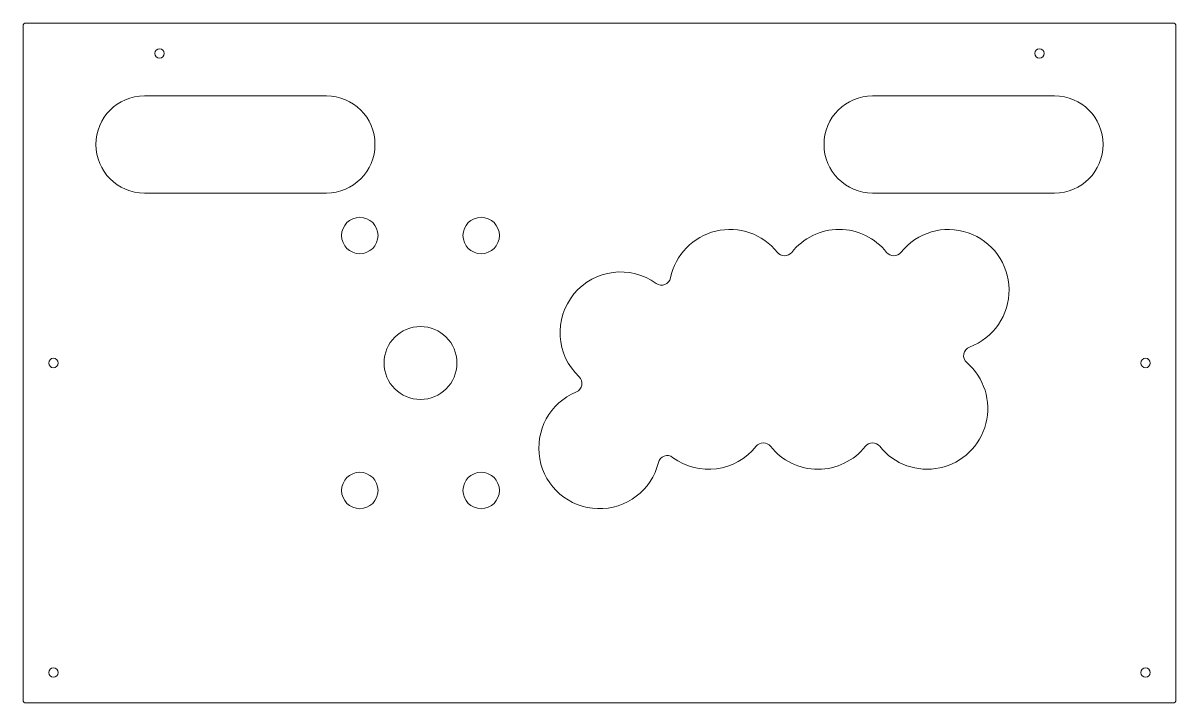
# Model space of a CAD drawing. Extents: x -190 to 190, y -112 to 112.
import ezdxf

# ---------------------------------------------------------------- set-up
doc = ezdxf.new("R2010")
doc.units = 0
doc.layers.get('0').update_dxf_attribs({"linetype": 'CONTINUOUS', "lineweight": 5, "true_color": 0xffffff})
doc.layers.add('Sketch001', color=7, linetype='CONTINUOUS', lineweight=5, true_color=0xffffff)

msp = doc.modelspace()

# ---------------------------------------------------------------- linework, layer by layer
for centre, radius, start, end in [((-189, 111), 1, 90, 180), ((189, 111), 1, 0, 90), ((61, 38.32), 3, 218.5, 321.5), ((97, 38.32), 3, 218.5, 321.5), ((20.47, 28.64), 3, 234.1416, 348.3595), ((123, 2.44), 3, 110.3532, 229.2957), ((-8.77, -6.74), 3, 292.4239, 46.7012), ((54, -29.32), 3, 38.5, 141.5), ((90, -29.32), 3, 38.5, 141.5), ((22.33, -33.5), 3, 53.543, 166.1674), ((-189, -111), 1, 180, 270), ((189, -111), 1, 270, 0)]:
    msp.add_arc(centre, radius, start, end)
at = {"layer": 'Sketch001'}
for p, q in [((-190, 111), (-190, -111)), ((189, 112), (-189, 112)), ((190, -111), (190, 111)), ((-90, 88), (-150, 88)), ((150, 88), (90, 88)), ((-150, 56), (-90, 56)), ((90, 56), (150, 56)), ((-189, -112), (189, -112))]:
    msp.add_line(p, q, dxfattribs=at)
for centre, radius in [((-145, 102), 1.55), ((145, 102), 1.55), ((-79, 42), 6), ((-39, 42), 6), ((-59, 0), 12), ((-180, 0), 1.55), ((180, 0), 1.55), ((-79, -42), 6), ((-39, -42), 6), ((-180, -102), 1.55), ((180, -102), 1.55)]:
    msp.add_circle(centre, radius, dxfattribs=at)
for centre, radius, start, end in [((-150, 72), 16, 90, -90), ((-90, 72), 16, -90, 90), ((90, 72), 16, 90, -90), ((150, 72), 16, -90, 90), ((43, 24), 20, 38.5, 168.3595), ((79, 24), 20, 38.5, 141.5), ((115, 24), 20, 290.3532, 141.5), ((7, 10), 20, 54.1416, 226.7012), ((108, -15), 20, 218.5, 49.2957), ((0, -28), 20, 112.4239, 346.1674), ((36, -15), 20, 233.543, 321.5), ((72, -15), 20, 218.5, 321.5)]:
    msp.add_arc(centre, radius, start, end, dxfattribs=at)

doc.saveas('drawing.dxf')
